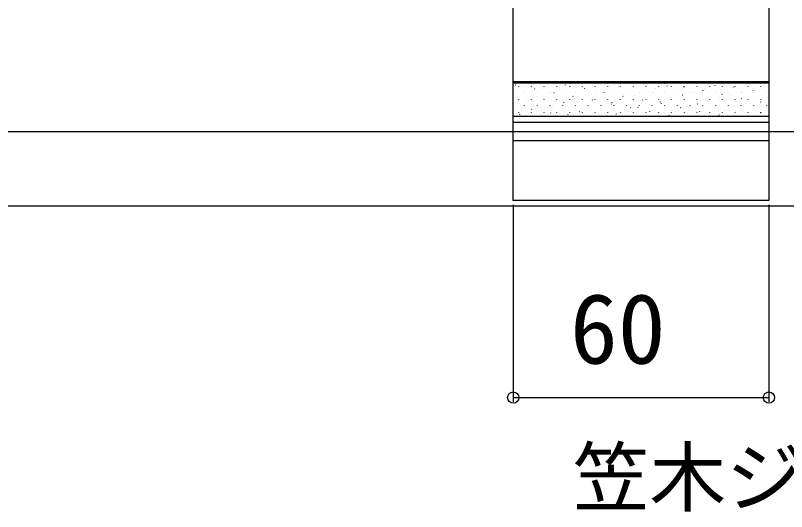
# Model space of a CAD drawing. Units: millimetres, scale not verified. Extents: x -1312 to 1312, y -1953 to 1941.
# Drawn here: x 248.5 to 429.4, y 979.6 to 1096.1 of the extents above; entities that cross this region are included whole.
import ezdxf
from ezdxf.enums import TextEntityAlignment as Align

# ---------------------------------------------------------------- set-up
doc = ezdxf.new("R2010")
doc.units = ezdxf.units.MM
doc.header["$LTSCALE"] = 10
for name, color, linetype in [('0-2_USER1', 3, 'Continuous'), ('0-4_YKK_12', 2, 'Continuous'), ('0-5_YKK_13', 4, 'Continuous'), ('0-6_YKK_D', 6, 'Continuous'), ('0-8_YSS_K', 3, 'Continuous')]:
    doc.layers.add(name, color=color, linetype=linetype)
doc.styles.add('ＭＳ ゴシック', font='')
doc.styles.get('ＭＳ ゴシック').set_extended_font_data('MS Gothic')

msp = doc.modelspace()

# ---------------------------------------------------------------- linework, layer by layer
at = {"layer": '0-4_YKK_12'}
msp.add_line((115.29, 1051.36), (455.45, 1051.36), dxfattribs=at)
at = {"layer": '0-5_YKK_13'}
for p, q in [((365.29, 1072.35), (365.29, 1080.57)), ((365.29, 1080.57), (425.29, 1080.57)), ((365.29, 1080.32), (425.29, 1080.32)), ((365.87, 1079.71), (365.81, 1079.8)), ((366.59, 1079.42), (366.59, 1079.47)), ((367.38, 1079.31), (367.37, 1079.32)), ((369.58, 1079.42), (369.58, 1079.47)), ((370.01, 1079.91), (370, 1079.92)), ((370.37, 1078.83), (370.32, 1078.91)), ((372.57, 1079.42), (372.57, 1079.47)), ((375.56, 1079.42), (375.56, 1079.47)), ((376.1, 1078.74), (376.1, 1078.75)), ((377.6, 1079.75), (377.54, 1079.83)), ((378.55, 1079.42), (378.55, 1079.47)), ((378.71, 1079.39), (378.71, 1079.4)), ((381.34, 1079.99), (381.34, 1080)), ((381.54, 1079.42), (381.54, 1079.47)), ((382.1, 1078.87), (382.05, 1078.95)), ((384.53, 1079.42), (384.53, 1079.47)), ((387.44, 1078.82), (387.43, 1078.83)), ((387.52, 1079.42), (387.52, 1079.47)), ((390.05, 1079.47), (390.05, 1079.48)), ((390.51, 1079.42), (390.51, 1079.47)), ((392.68, 1080.07), (392.68, 1080.07)), ((393.5, 1079.42), (393.5, 1079.47)), ((396.49, 1079.42), (396.49, 1079.47)), ((398.77, 1078.9), (398.77, 1078.91)), ((399.48, 1079.42), (399.48, 1079.47)), ((400.85, 1080.13), (400.8, 1080.21)), ((401.39, 1079.54), (401.38, 1079.55)), ((402.47, 1079.42), (402.47, 1079.47)), ((404.02, 1080.14), (404.01, 1080.15)), ((405.36, 1079.25), (405.3, 1079.33)), ((405.46, 1079.42), (405.46, 1079.47)), ((408.45, 1079.42), (408.45, 1079.47)), ((410.11, 1078.97), (410.11, 1078.98)), ((411.44, 1079.42), (411.44, 1079.47)), ((412.58, 1080.17), (412.53, 1080.25)), ((412.72, 1079.62), (412.72, 1079.63)), ((414.43, 1079.42), (414.43, 1079.47)), ((415.35, 1080.22), (415.35, 1080.23)), ((417.09, 1079.28), (417.03, 1079.37)), ((417.42, 1079.42), (417.42, 1079.47)), ((420.41, 1079.42), (420.41, 1079.47)), ((421.45, 1079.05), (421.44, 1079.06)), ((423.4, 1079.42), (423.4, 1079.47)), ((424.06, 1079.7), (424.06, 1079.71)), ((367.97, 1078), (367.97, 1078.05)), ((370.96, 1078), (370.96, 1078.05)), ((370.98, 1077.17), (370.97, 1077.18)), ((373.61, 1077.77), (373.6, 1077.78)), ((373.95, 1078), (373.95, 1078.05)), ((374.88, 1077.95), (374.82, 1078.03)), ((376.94, 1078), (376.94, 1078.05)), ((379.38, 1077.06), (379.32, 1077.14)), ((379.93, 1078), (379.93, 1078.05)), ((382.31, 1077.25), (382.31, 1077.25)), ((382.92, 1078), (382.92, 1078.05)), ((384.94, 1077.84), (384.94, 1077.85)), ((385.91, 1078), (385.91, 1078.05)), ((386.6, 1077.98), (386.55, 1078.06)), ((388.9, 1078), (388.9, 1078.05)), ((391.11, 1077.1), (391.05, 1077.18)), ((391.89, 1078), (391.89, 1078.05)), ((393.65, 1077.32), (393.65, 1077.33)), ((394.88, 1078), (394.88, 1078.05)), ((396.28, 1077.92), (396.28, 1077.93)), ((397.87, 1078), (397.87, 1078.05)), ((400.86, 1078), (400.86, 1078.05)), ((403.85, 1078), (403.85, 1078.05)), ((404.99, 1077.4), (404.98, 1077.41)), ((406.84, 1078), (406.84, 1078.05)), ((407.62, 1078), (407.61, 1078.01)), ((409.86, 1078.36), (409.8, 1078.45)), ((409.83, 1078), (409.83, 1078.05)), ((412.82, 1078), (412.82, 1078.05)), ((413.71, 1076.83), (413.71, 1076.84)), ((414.36, 1077.48), (414.31, 1077.56)), ((415.81, 1078), (415.81, 1078.05)), ((416.32, 1077.48), (416.32, 1077.48)), ((418.8, 1078), (418.8, 1078.05)), ((418.95, 1078.07), (418.95, 1078.08)), ((421.59, 1078.4), (421.53, 1078.48)), ((421.79, 1078), (421.79, 1078.05)), ((424.78, 1078), (424.78, 1078.05)), ((425.05, 1076.91), (425.04, 1076.92)), ((365.87, 1075.55), (365.87, 1075.56)), ((366.59, 1076.38), (366.59, 1076.43)), ((367.97, 1074.96), (367.97, 1075.01)), ((368.36, 1076.52), (368.36, 1076.53)), ((369.58, 1076.38), (369.58, 1076.43)), ((370.96, 1074.96), (370.96, 1075.01)), ((372.57, 1076.38), (372.57, 1076.43)), ((373.95, 1074.96), (373.95, 1075.01)), ((374.58, 1075.02), (374.57, 1075.03)), ((375.56, 1076.38), (375.56, 1076.43)), ((376.94, 1074.96), (376.94, 1075.01)), ((377.21, 1075.62), (377.2, 1075.63)), ((378.55, 1076.38), (378.55, 1076.43)), ((379.7, 1076.6), (379.7, 1076.61)), ((379.93, 1074.96), (379.93, 1075.01)), ((381.54, 1076.38), (381.54, 1076.43)), ((382.92, 1074.96), (382.92, 1075.01)), ((383.88, 1076.18), (383.83, 1076.26)), ((384.53, 1076.38), (384.53, 1076.43)), ((385.91, 1075.1), (385.91, 1075.11)), ((385.91, 1074.96), (385.91, 1075.01)), ((387.52, 1076.38), (387.52, 1076.43)), ((388.38, 1075.29), (388.33, 1075.38)), ((388.54, 1075.7), (388.54, 1075.71)), ((388.9, 1074.96), (388.9, 1075.01)), ((390.51, 1076.38), (390.51, 1076.43)), ((391.04, 1076.68), (391.03, 1076.69)), ((391.89, 1074.96), (391.89, 1075.01)), ((393.5, 1076.38), (393.5, 1076.43)), ((394.88, 1074.96), (394.88, 1075.01)), ((395.61, 1076.21), (395.56, 1076.3)), ((396.49, 1076.38), (396.49, 1076.43)), ((397.25, 1075.18), (397.25, 1075.19)), ((397.87, 1074.96), (397.87, 1075.01)), ((399.48, 1076.38), (399.48, 1076.43)), ((399.88, 1075.78), (399.88, 1075.79)), ((400.11, 1075.33), (400.06, 1075.41)), ((400.86, 1074.96), (400.86, 1075.01)), ((402.37, 1076.75), (402.37, 1076.76)), ((402.47, 1076.38), (402.47, 1076.43)), ((403.85, 1074.96), (403.85, 1075.01)), ((405.46, 1076.38), (405.46, 1076.43)), ((406.84, 1074.96), (406.84, 1075.01)), ((408.45, 1076.38), (408.45, 1076.43)), ((408.59, 1075.25), (408.58, 1075.26)), ((409.83, 1074.96), (409.83, 1075.01)), ((411.22, 1075.85), (411.21, 1075.86)), ((411.44, 1076.38), (411.44, 1076.43)), ((412.82, 1074.96), (412.82, 1075.01)), ((414.43, 1076.38), (414.43, 1076.43)), ((415.81, 1074.96), (415.81, 1075.01)), ((417.42, 1076.38), (417.42, 1076.43)), ((418.8, 1074.96), (418.8, 1075.01)), ((418.87, 1076.59), (418.81, 1076.68)), ((419.92, 1075.33), (419.92, 1075.34)), ((420.41, 1076.38), (420.41, 1076.43)), ((421.79, 1074.96), (421.79, 1075.01)), ((422.55, 1075.93), (422.55, 1075.94)), ((423.37, 1075.71), (423.31, 1075.79)), ((423.4, 1076.38), (423.4, 1076.43)), ((424.78, 1074.96), (424.78, 1075.01)), ((366.59, 1073.34), (366.59, 1073.39)), ((369.47, 1073.4), (369.47, 1073.41)), ((369.63, 1074.03), (369.58, 1074.11)), ((369.58, 1073.34), (369.58, 1073.39)), ((371.96, 1074.38), (371.96, 1074.39)), ((372.57, 1073.34), (372.57, 1073.39)), ((374.14, 1073.14), (374.08, 1073.23)), ((375.56, 1073.34), (375.56, 1073.39)), ((378.55, 1073.34), (378.55, 1073.39)), ((380.81, 1073.48), (380.8, 1073.49)), ((381.54, 1073.34), (381.54, 1073.39)), ((383.3, 1074.46), (383.3, 1074.46)), ((384.53, 1073.34), (384.53, 1073.39)), ((387.52, 1073.34), (387.52, 1073.39)), ((390.51, 1073.34), (390.51, 1073.39)), ((392.14, 1073.56), (392.14, 1073.57)), ((392.89, 1074.41), (392.83, 1074.49)), ((393.5, 1073.34), (393.5, 1073.39)), ((394.64, 1074.53), (394.63, 1074.54)), ((396.49, 1073.34), (396.49, 1073.39)), ((397.39, 1073.52), (397.34, 1073.61)), ((399.48, 1073.34), (399.48, 1073.39)), ((402.47, 1073.34), (402.47, 1073.39)), ((403.48, 1073.63), (403.48, 1073.64)), ((404.62, 1074.44), (404.56, 1074.53)), ((405.46, 1073.34), (405.46, 1073.39)), ((405.97, 1074.61), (405.97, 1074.62)), ((408.45, 1073.34), (408.45, 1073.39)), ((409.12, 1073.56), (409.07, 1073.64)), ((411.44, 1073.34), (411.44, 1073.39)), ((414.43, 1073.34), (414.43, 1073.39)), ((414.82, 1073.71), (414.81, 1073.72)), ((417.31, 1074.69), (417.31, 1074.69)), ((417.42, 1073.34), (417.42, 1073.39)), ((420.41, 1073.34), (420.41, 1073.39)), ((423.4, 1073.34), (423.4, 1073.39)), ((423.52, 1073.19), (423.52, 1073.2)), ((366.84, 1072.8), (366.84, 1072.81)), ((378.18, 1072.88), (378.17, 1072.89)), ((389.51, 1072.96), (389.51, 1072.97)), ((398.24, 1072.39), (398.23, 1072.4)), ((400.85, 1073.03), (400.85, 1073.04)), ((401.89, 1072.64), (401.84, 1072.72)), ((409.57, 1072.46), (409.57, 1072.47)), ((412.19, 1073.11), (412.18, 1073.12)), ((413.62, 1072.67), (413.57, 1072.76)), ((420.91, 1072.54), (420.91, 1072.55)), ((365.29, 1071.04), (425.29, 1071.04)), ((365.29, 1066.76), (425.29, 1066.76))]:
    msp.add_line(p, q, dxfattribs=at)
msp.add_lwpolyline([(425.29, 1250.06), (425.29, 1052.66), (365.29, 1052.66), (365.29, 1250.06)], close=True, dxfattribs=at)
msp.add_lwpolyline([(425.29, 1080.57), (425.29, 1072.35), (365.29, 1072.35)], dxfattribs=at)
at = {"layer": '0-6_YKK_D'}
for p, q in [((365.29, 1051.66), (365.29, 1005.36)), ((425.29, 1051.66), (425.29, 1005.36)), ((365.29, 1006.36), (425.29, 1006.36))]:
    msp.add_line(p, q, dxfattribs=at)
for centre in [(365.29, 1006.36), (425.29, 1006.36)]:
    msp.add_circle(centre, 1.31, dxfattribs=at)
at = {"layer": '0-8_YSS_K'}
msp.add_line((97.79, 1068.86), (1136.52, 1068.86), dxfattribs=at)

# ---------------------------------------------------------------- texts
at = {"layer": '0-2_USER1', "style": 'ＭＳ ゴシック'}
msp.add_text('笠木ジョイント部', height=13.2, dxfattribs=at).set_placement((379.26, 977.07), align=Align.BOTTOM_LEFT)
at = {"layer": '0-6_YKK_D', "style": 'ＭＳ ゴシック'}
msp.add_text('60', height=16.5, dxfattribs=at).set_placement((378.61, 1009.36), align=Align.BOTTOM_LEFT)

doc.saveas('drawing.dxf')
